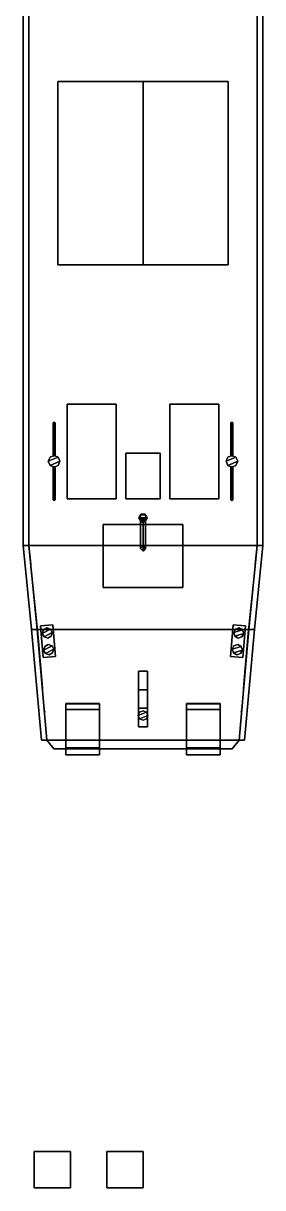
# Model space of a CAD drawing. Header units: millimetres. Extents: x -3.3 to 3.3, y -34.8 to 29.6.
# Drawn here: x -3.3 to 3.3, y -34.79 to -2.73 of the extents above; entities that cross this region are included whole.
import ezdxf

# ---------------------------------------------------------------- set-up
doc = ezdxf.new("R2010")
doc.units = ezdxf.units.MM
doc.layers.add('railings', color=6, linetype='Continuous')

msp = doc.modelspace()

# ---------------------------------------------------------------- linework, layer by layer
for points in [[(-3.3, 13.46, 1.47), (-3.3, 13.46, 1.31), (-3.3, -17.11, 1.31), (-3.3, -17.11, 1.47)], [(-3.3, -17.11, 1.31), (-3.3, 13.46, 1.31), (-3.15, 13.46, 1.31), (-3.15, -17.11, 1.31)], [(-3.15, -17.11, 1.47), (-3.15, 13.46, 1.47), (-3.3, 13.46, 1.47), (-3.3, -17.11, 1.47)], [(-3.15, -17.11, 0.97), (-3.15, 13.46, 0.97), (-3.3, 13.46, 0.97), (-3.3, -17.11, 0.97)], [(-3.3, -17.11, 0.81), (-3.3, 13.46, 0.81), (-3.15, 13.46, 0.81), (-3.15, -17.11, 0.81)], [(-3.3, 13.46, 0.97), (-3.3, 13.46, 0.81), (-3.3, -17.11, 0.81), (-3.3, -17.11, 0.97)], [(3.15, 13.46, 1.57), (-3.15, 13.46, 1.57), (-3.15, -17.11, 1.57), (3.15, -17.11, 1.57)], [(-3.15, -17.11, 1.57), (-3.15, 13.46, 1.57), (-3.15, 13.46, 1.47), (-3.15, -17.11, 1.47)], [(-3.15, -17.11, 1.31), (-3.15, 13.46, 1.31), (-3.15, 13.46, 0.97), (-3.15, -17.11, 0.97)], [(-3.15, -17.11, 0.81), (-3.15, 13.46, 0.81), (-3.15, 13.46), (-3.15, -17.11)], [(3.15, -17.11, 1.47), (3.15, 13.46, 1.47), (3.15, 13.46, 1.57), (3.15, -17.11, 1.57)], [(3.15, -17.11, 1.31), (3.15, 13.46, 1.31), (3.3, 13.46, 1.31), (3.3, -17.11, 1.31)], [(3.3, -17.11, 1.47), (3.3, 13.46, 1.47), (3.15, 13.46, 1.47), (3.15, -17.11, 1.47)], [(3.3, -17.11, 0.97), (3.3, 13.46, 0.97), (3.15, 13.46, 0.97), (3.15, -17.11, 0.97)], [(3.15, -17.11, 0.81), (3.15, 13.46, 0.81), (3.3, 13.46, 0.81), (3.3, -17.11, 0.81)], [(3.15, -17.11, 0.97), (3.15, 13.46, 0.97), (3.15, 13.46, 1.31), (3.15, -17.11, 1.31)], [(3.15, -17.11), (3.15, 13.46), (3.15, 13.46, 0.81), (3.15, -17.11, 0.81)], [(3.3, 13.46, 1.31), (3.3, 13.46, 1.47), (3.3, -17.11, 1.47), (3.3, -17.11, 1.31)], [(3.3, 13.46, 0.81), (3.3, 13.46, 0.97), (3.3, -17.11, 0.97), (3.3, -17.11, 0.81)], [(-2.35, -4.33, 2.15), (-2.35, -4.33, 1.57), (-2.35, -9.38, 1.57), (-2.35, -9.38, 2.15)], [(0, -4.33, 2.29), (-2.35, -4.33, 1.57), (-2.35, -4.33, 1.57), (-2.35, -4.33, 2.15)], [(0, -9.38, 2.29), (0, -4.33, 2.29), (-2.35, -4.33, 2.15), (-2.35, -9.38, 2.15)], [(2.35, -4.33, 2.15), (2.35, -4.33, 1.57), (-2.35, -4.33, 1.57), (0, -4.33, 2.29)], [(0, -4.33, 2.29), (0, -9.38, 2.29), (2.35, -9.38, 2.15), (2.35, -4.33, 2.15)], [(2.35, -9.38, 2.15), (2.35, -9.38, 1.57), (2.35, -4.33, 1.57), (2.35, -4.33, 2.15)], [(-2.35, -9.38, 2.15), (-2.35, -9.38, 1.57), (-2.35, -9.38, 1.57), (0, -9.38, 2.29)], [(0, -9.38, 2.29), (-2.35, -9.38, 1.57), (2.35, -9.38, 1.57), (2.35, -9.38, 2.15)], [(-2.09, -13.22, 1.94), (-2.09, -13.22, 1.57), (-2.09, -15.82, 1.57), (-2.09, -15.82, 1.94)], [(-0.74, -13.22, 2.11), (-0.74, -13.22, 1.57), (-2.09, -13.22, 1.57), (-2.09, -13.22, 1.94)], [(-0.74, -15.82, 2.11), (-0.74, -13.22, 2.11), (-2.09, -13.22, 1.94), (-2.09, -15.82, 1.94)], [(-0.74, -15.82, 1.57), (-0.74, -13.22, 1.57), (-0.74, -13.22, 2.11), (-0.74, -15.82, 2.11)], [(0.74, -13.22, 2.11), (0.74, -15.82, 2.11), (2.09, -15.82, 1.94), (2.09, -13.22, 1.94)], [(0.74, -13.22, 1.57), (0.74, -15.82, 1.57), (0.74, -15.82, 2.11), (0.74, -13.22, 2.11)], [(2.09, -13.22, 1.94), (2.09, -13.22, 1.57), (0.74, -13.22, 1.57), (0.74, -13.22, 2.11)], [(2.09, -15.82, 1.94), (2.09, -15.82, 1.57), (2.09, -13.22, 1.57), (2.09, -13.22, 1.94)], [(-2.45, -13.7, 1.57), (-2.48, -13.73, 1.57), (-2.48, -14.66, 4.43), (-2.45, -14.63, 4.43)], [(-2.48, -13.73, 1.57), (-2.45, -13.76, 1.57), (-2.45, -14.63, 4.245), (-2.48, -14.66, 4.43)], [(-2.42, -13.73, 1.57), (-2.45, -13.7, 1.57), (-2.45, -14.63, 4.43), (-2.42, -14.66, 4.43)], [(-2.45, -13.76, 1.57), (-2.42, -13.73, 1.57), (-2.42, -14.66, 4.43), (-2.45, -14.63, 4.245)], [(2.45, -13.7, 1.57), (2.42, -13.73, 1.57), (2.42, -14.66, 4.43), (2.45, -14.63, 4.43)], [(2.42, -13.73, 1.57), (2.45, -13.76, 1.57), (2.45, -14.63, 4.245), (2.42, -14.66, 4.43)], [(2.48, -13.73, 1.57), (2.45, -13.7, 1.57), (2.45, -14.63, 4.43), (2.48, -14.66, 4.43)], [(2.45, -13.76, 1.57), (2.48, -13.73, 1.57), (2.48, -14.66, 4.43), (2.45, -14.63, 4.245)], [(-2.61, -14.79, 5.13), (-2.337, -14.677, 5.13), (-2.45, -14.63, 5.13), (-2.563, -14.677, 5.13)], [(-2.563, -14.677, 1.57), (-2.61, -14.79, 1.57), (-2.61, -14.79, 5.13), (-2.563, -14.677, 5.13)], [(-2.563, -14.903, 5.13), (-2.29, -14.79, 5.13), (-2.337, -14.677, 5.13), (-2.61, -14.79, 5.13)], [(-2.45, -14.63, 1.57), (-2.563, -14.677, 1.57), (-2.563, -14.677, 5.13), (-2.45, -14.63, 5.13)], [(-2.337, -14.677, 1.57), (-2.45, -14.63, 1.57), (-2.45, -14.63, 5.13), (-2.337, -14.677, 5.13)], [(-2.29, -14.79, 1.57), (-2.337, -14.677, 1.57), (-2.337, -14.677, 5.13), (-2.29, -14.79, 5.13)], [(-0.47, -14.57, 1.77), (-0.47, -14.57, 1.57), (-0.47, -15.82, 1.57), (-0.47, -15.82, 1.77)], [(0.47, -14.57, 1.77), (0.47, -14.57, 1.57), (-0.47, -14.57, 1.57), (-0.47, -14.57, 1.77)], [(0.47, -15.82, 1.77), (0.47, -14.57, 1.77), (-0.47, -14.57, 1.77), (-0.47, -15.82, 1.77)], [(0.47, -15.82, 1.57), (0.47, -14.57, 1.57), (0.47, -14.57, 1.77), (0.47, -15.82, 1.77)], [(2.29, -14.79, 5.13), (2.563, -14.677, 5.13), (2.45, -14.63, 5.13), (2.337, -14.677, 5.13)], [(2.337, -14.677, 1.57), (2.29, -14.79, 1.57), (2.29, -14.79, 5.13), (2.337, -14.677, 5.13)], [(2.337, -14.903, 5.13), (2.61, -14.79, 5.13), (2.563, -14.677, 5.13), (2.29, -14.79, 5.13)], [(2.45, -14.63, 1.57), (2.337, -14.677, 1.57), (2.337, -14.677, 5.13), (2.45, -14.63, 5.13)], [(2.563, -14.677, 1.57), (2.45, -14.63, 1.57), (2.45, -14.63, 5.13), (2.563, -14.677, 5.13)], [(2.61, -14.79, 1.57), (2.563, -14.677, 1.57), (2.563, -14.677, 5.13), (2.61, -14.79, 5.13)], [(-2.61, -14.79, 1.57), (-2.563, -14.903, 1.57), (-2.563, -14.903, 5.13), (-2.61, -14.79, 5.13)], [(-2.45, -14.95, 5.13), (-2.337, -14.903, 5.13), (-2.29, -14.79, 5.13), (-2.563, -14.903, 5.13)], [(-2.563, -14.903, 1.57), (-2.45, -14.95, 1.57), (-2.45, -14.95, 5.13), (-2.563, -14.903, 5.13)], [(-2.45, -15.82, 1.57), (-2.48, -15.85, 1.57), (-2.48, -14.92, 4.43), (-2.45, -14.95, 4.245)], [(-2.48, -15.85, 1.57), (-2.45, -15.88, 1.57), (-2.45, -14.95, 4.43), (-2.48, -14.92, 4.43)], [(-2.45, -14.95, 1.57), (-2.337, -14.903, 1.57), (-2.337, -14.903, 5.13), (-2.45, -14.95, 5.13)], [(-2.42, -15.85, 1.57), (-2.45, -15.82, 1.57), (-2.45, -14.95, 4.245), (-2.42, -14.92, 4.43)], [(-2.45, -15.88, 1.57), (-2.42, -15.85, 1.57), (-2.42, -14.92, 4.43), (-2.45, -14.95, 4.43)], [(-2.337, -14.903, 1.57), (-2.29, -14.79, 1.57), (-2.29, -14.79, 5.13), (-2.337, -14.903, 5.13)], [(2.29, -14.79, 1.57), (2.337, -14.903, 1.57), (2.337, -14.903, 5.13), (2.29, -14.79, 5.13)], [(2.45, -14.95, 5.13), (2.563, -14.903, 5.13), (2.61, -14.79, 5.13), (2.337, -14.903, 5.13)], [(2.337, -14.903, 1.57), (2.45, -14.95, 1.57), (2.45, -14.95, 5.13), (2.337, -14.903, 5.13)], [(2.42, -15.85, 1.57), (2.45, -15.88, 1.57), (2.45, -14.95, 4.43), (2.42, -14.92, 4.43)], [(2.45, -15.82, 1.57), (2.42, -15.85, 1.57), (2.42, -14.92, 4.43), (2.45, -14.95, 4.245)], [(2.45, -14.95, 1.57), (2.563, -14.903, 1.57), (2.563, -14.903, 5.13), (2.45, -14.95, 5.13)], [(2.45, -15.88, 1.57), (2.48, -15.85, 1.57), (2.48, -14.92, 4.43), (2.45, -14.95, 4.43)], [(2.48, -15.85, 1.57), (2.45, -15.82, 1.57), (2.45, -14.95, 4.245), (2.48, -14.92, 4.43)], [(2.563, -14.903, 1.57), (2.61, -14.79, 1.57), (2.61, -14.79, 5.13), (2.563, -14.903, 5.13)], [(-2.09, -15.82, 1.94), (-2.09, -15.82, 1.57), (-0.74, -15.82, 1.57), (-0.74, -15.82, 2.11)], [(-0.47, -15.82, 1.77), (-0.47, -15.82, 1.57), (0.47, -15.82, 1.57), (0.47, -15.82, 1.77)], [(0.74, -15.82, 2.11), (0.74, -15.82, 1.57), (2.09, -15.82, 1.57), (2.09, -15.82, 1.94)], [(-0.06, -16.246, 1.57), (-0.12, -16.35, 1.57), (-0.1, -16.35, 8.44), (-0.05, -16.263, 8.44)], [(-0.12, -16.35, 1.57), (-0.06, -16.454, 1.57), (-0.05, -16.437, 8.44), (-0.1, -16.35, 8.44)], [(-0.1, -16.35, 8.44), (0.1, -16.35, 8.44), (0.05, -16.263, 8.44), (-0.05, -16.263, 8.44)], [(-0.05, -16.437, 8.44), (0.05, -16.437, 8.44), (0.1, -16.35, 8.44), (-0.1, -16.35, 8.44)], [(0.06, -16.246, 1.57), (-0.06, -16.246, 1.57), (-0.05, -16.263, 8.44), (0.05, -16.263, 8.44)], [(0.12, -16.35, 1.57), (0.06, -16.246, 1.57), (0.05, -16.263, 8.44), (0.1, -16.35, 8.44)], [(0.06, -16.454, 1.57), (0.12, -16.35, 1.57), (0.1, -16.35, 8.44), (0.05, -16.437, 8.44)], [(-1.1, -16.53, 4.72), (-1.1, -16.53, 1.57), (-1.1, -18.26, 1.57), (-1.1, -18.26, 4.72)], [(1.1, -16.53, 4.72), (1.1, -16.53, 1.57), (-1.1, -16.53, 1.57), (-1.1, -16.53, 4.72)], [(1.1, -18.26, 4.72), (1.1, -16.53, 4.72), (-1.1, -16.53, 4.72), (-1.1, -18.26, 4.72)], [(-0.07, -16.39, 6.31), (0, -16.39, 6.24), (0, -17.26, 7.3), (-0.07, -17.19, 7.3)], [(0, -16.39, 6.38), (-0.07, -16.39, 6.31), (-0.07, -17.19, 7.3), (0, -17.12, 7.3)], [(-0.06, -16.454, 1.57), (0.06, -16.454, 1.57), (0.05, -16.437, 8.44), (-0.05, -16.437, 8.44)], [(0, -16.39, 6.24), (0.07, -16.39, 6.31), (0.07, -17.19, 7.3), (0, -17.26, 7.3)], [(0.07, -16.39, 6.31), (0, -16.39, 6.38), (0, -17.12, 7.3), (0.07, -17.19, 7.3)], [(1.1, -18.26, 1.57), (1.1, -16.53, 1.57), (1.1, -16.53, 4.72), (1.1, -18.26, 4.72)], [(-3.3, -17.11, 1.47), (-3.3, -17.11, 1.31), (-3.07, -19.42, 1.39), (-3.07, -19.42, 1.55)], [(-3.07, -19.42, 1.39), (-3.3, -17.11, 1.31), (-3.15, -17.11, 1.31), (-2.92, -19.42, 1.39)], [(-2.92, -19.42, 1.55), (-3.15, -17.11, 1.47), (-3.3, -17.11, 1.47), (-3.07, -19.42, 1.55)], [(-2.92, -19.42, 1.05), (-3.15, -17.11, 0.97), (-3.3, -17.11, 0.97), (-3.07, -19.42, 1.05)], [(-3.07, -19.42, 0.89), (-3.3, -17.11, 0.81), (-3.15, -17.11, 0.81), (-2.92, -19.42, 0.89)], [(-3.3, -17.11, 0.97), (-3.3, -17.11, 0.81), (-3.07, -19.42, 0.89), (-3.07, -19.42, 1.05)], [(3.15, -17.11, 1.57), (-3.15, -17.11, 1.57), (-2.92, -19.42, 1.65), (2.92, -19.42, 1.65)], [(-2.92, -19.42, 1.65), (-3.15, -17.11, 1.57), (-3.15, -17.11, 1.47), (-2.92, -19.42, 1.55)], [(-2.92, -19.42, 1.39), (-3.15, -17.11, 1.31), (-3.15, -17.11, 0.97), (-2.92, -19.42, 1.05)], [(-2.92, -19.42, 0.89), (-3.15, -17.11, 0.81), (-3.15, -17.11), (-2.92, -19.42)], [(0.07, -17.19, 7.3), (0, -17.12, 7.3), (-0.07, -17.19, 7.3), (0, -17.26, 7.3)], [(2.92, -19.42, 1.55), (3.15, -17.11, 1.47), (3.15, -17.11, 1.57), (2.92, -19.42, 1.65)], [(2.92, -19.42, 1.39), (3.15, -17.11, 1.31), (3.3, -17.11, 1.31), (3.07, -19.42, 1.39)], [(3.07, -19.42, 1.55), (3.3, -17.11, 1.47), (3.15, -17.11, 1.47), (2.92, -19.42, 1.55)], [(3.07, -19.42, 1.05), (3.3, -17.11, 0.97), (3.15, -17.11, 0.97), (2.92, -19.42, 1.05)], [(2.92, -19.42, 0.89), (3.15, -17.11, 0.81), (3.3, -17.11, 0.81), (3.07, -19.42, 0.89)], [(2.92, -19.42, 1.05), (3.15, -17.11, 0.97), (3.15, -17.11, 1.31), (2.92, -19.42, 1.39)], [(2.92, -19.42), (3.15, -17.11), (3.15, -17.11, 0.81), (2.92, -19.42, 0.89)], [(3.3, -17.11, 1.31), (3.3, -17.11, 1.47), (3.07, -19.42, 1.55), (3.07, -19.42, 1.39)], [(3.3, -17.11, 0.81), (3.3, -17.11, 0.97), (3.07, -19.42, 1.05), (3.07, -19.42, 0.89)], [(-1.1, -18.26, 4.72), (-1.1, -18.26, 1.57), (1.1, -18.26, 1.57), (1.1, -18.26, 4.72)], [(-2.8, -22.47, 1.52), (-3.07, -19.42, 1.39), (-2.92, -19.42, 1.39), (-2.65, -22.47, 1.52)], [(-3.07, -19.42, 1.55), (-3.07, -19.42, 1.39), (-2.8, -22.47, 1.52), (-2.8, -22.47, 1.69)], [(-2.65, -22.47, 1.69), (-2.92, -19.42, 1.55), (-3.07, -19.42, 1.55), (-2.8, -22.47, 1.69)], [(-2.65, -22.47, 1.19), (-2.92, -19.42, 1.05), (-3.07, -19.42, 1.05), (-2.8, -22.47, 1.19)], [(-2.8, -22.47, 1.02), (-3.07, -19.42, 0.89), (-2.92, -19.42, 0.89), (-2.65, -22.47, 1.02)], [(-3.07, -19.42, 1.05), (-3.07, -19.42, 0.89), (-2.8, -22.47, 1.02), (-2.8, -22.47, 1.19)], [(2.92, -19.42, 1.65), (-2.92, -19.42, 1.65), (-2.65, -22.47, 1.79), (2.65, -22.47, 1.79)], [(-2.65, -22.47, 1.79), (-2.92, -19.42, 1.65), (-2.92, -19.42, 1.55), (-2.65, -22.47, 1.69)], [(-2.65, -22.47, 1.52), (-2.92, -19.42, 1.39), (-2.92, -19.42, 1.05), (-2.65, -22.47, 1.19)], [(-2.65, -22.47, 1.02), (-2.92, -19.42, 0.89), (-2.92, -19.42), (-2.65, -22.47)], [(-2.487, -19.294, 1.8), (-2.826, -19.323, 1.8), (-2.75, -20.19, 1.8), (-2.411, -20.16, 1.8)], [(-2.487, -19.294, 1.64), (-2.826, -19.323, 1.64), (-2.826, -19.323, 1.8), (-2.487, -19.294, 1.8)], [(-2.75, -20.19, 1.8), (-2.826, -19.323, 1.8), (-2.826, -19.323, 1.64), (-2.75, -20.19, 1.64)], [(-2.778, -19.53, 2.13), (-2.548, -19.41, 2.13), (-2.65, -19.378, 2.13), (-2.745, -19.428, 2.13)], [(-2.728, -19.625, 2.13), (-2.499, -19.505, 2.13), (-2.548, -19.41, 2.13), (-2.778, -19.53, 2.13)], [(-2.745, -19.428, 1.8), (-2.778, -19.53, 1.8), (-2.778, -19.53, 2.13), (-2.745, -19.428, 2.13)], [(-2.778, -19.53, 1.8), (-2.728, -19.625, 1.8), (-2.728, -19.625, 2.13), (-2.778, -19.53, 2.13)], [(-2.65, -19.378, 1.8), (-2.745, -19.428, 1.8), (-2.745, -19.428, 2.13), (-2.65, -19.378, 2.13)], [(-2.626, -19.657, 2.13), (-2.531, -19.608, 2.13), (-2.499, -19.505, 2.13), (-2.728, -19.625, 2.13)], [(-2.548, -19.41, 1.8), (-2.65, -19.378, 1.8), (-2.65, -19.378, 2.13), (-2.548, -19.41, 2.13)], [(-2.499, -19.505, 1.8), (-2.548, -19.41, 1.8), (-2.548, -19.41, 2.13), (-2.499, -19.505, 2.13)], [(-2.531, -19.608, 1.8), (-2.499, -19.505, 1.8), (-2.499, -19.505, 2.13), (-2.531, -19.608, 2.13)], [(-2.411, -20.16, 1.64), (-2.487, -19.294, 1.64), (-2.487, -19.294, 1.8), (-2.411, -20.16, 1.8)], [(2.411, -20.16, 1.8), (2.487, -19.294, 1.8), (2.487, -19.294, 1.64), (2.411, -20.16, 1.64)], [(2.826, -19.323, 1.8), (2.487, -19.294, 1.8), (2.411, -20.16, 1.8), (2.75, -20.19, 1.8)], [(2.826, -19.323, 1.64), (2.487, -19.294, 1.64), (2.487, -19.294, 1.8), (2.826, -19.323, 1.8)], [(2.499, -19.505, 2.13), (2.745, -19.428, 2.13), (2.65, -19.378, 2.13), (2.548, -19.41, 2.13)], [(2.548, -19.41, 1.8), (2.499, -19.505, 1.8), (2.499, -19.505, 2.13), (2.548, -19.41, 2.13)], [(2.531, -19.608, 2.13), (2.778, -19.53, 2.13), (2.745, -19.428, 2.13), (2.499, -19.505, 2.13)], [(2.499, -19.505, 1.8), (2.531, -19.608, 1.8), (2.531, -19.608, 2.13), (2.499, -19.505, 2.13)], [(2.626, -19.657, 2.13), (2.728, -19.625, 2.13), (2.778, -19.53, 2.13), (2.531, -19.608, 2.13)], [(2.65, -19.378, 1.8), (2.548, -19.41, 1.8), (2.548, -19.41, 2.13), (2.65, -19.378, 2.13)], [(2.745, -19.428, 1.8), (2.65, -19.378, 1.8), (2.65, -19.378, 2.13), (2.745, -19.428, 2.13)], [(2.65, -22.47, 1.69), (2.92, -19.42, 1.55), (2.92, -19.42, 1.65), (2.65, -22.47, 1.79)], [(2.65, -22.47, 1.52), (2.92, -19.42, 1.39), (3.07, -19.42, 1.39), (2.8, -22.47, 1.52)], [(2.8, -22.47, 1.69), (3.07, -19.42, 1.55), (2.92, -19.42, 1.55), (2.65, -22.47, 1.69)], [(2.8, -22.47, 1.19), (3.07, -19.42, 1.05), (2.92, -19.42, 1.05), (2.65, -22.47, 1.19)], [(2.65, -22.47, 1.02), (2.92, -19.42, 0.89), (3.07, -19.42, 0.89), (2.8, -22.47, 1.02)], [(2.65, -22.47, 1.19), (2.92, -19.42, 1.05), (2.92, -19.42, 1.39), (2.65, -22.47, 1.52)], [(2.65, -22.47), (2.92, -19.42), (2.92, -19.42, 0.89), (2.65, -22.47, 1.02)], [(2.728, -19.625, 1.8), (2.778, -19.53, 1.8), (2.778, -19.53, 2.13), (2.728, -19.625, 2.13)], [(2.778, -19.53, 1.8), (2.745, -19.428, 1.8), (2.745, -19.428, 2.13), (2.778, -19.53, 2.13)], [(2.75, -20.19, 1.64), (2.826, -19.323, 1.64), (2.826, -19.323, 1.8), (2.75, -20.19, 1.8)], [(3.07, -19.42, 1.39), (3.07, -19.42, 1.55), (2.8, -22.47, 1.69), (2.8, -22.47, 1.52)], [(3.07, -19.42, 0.89), (3.07, -19.42, 1.05), (2.8, -22.47, 1.19), (2.8, -22.47, 1.02)], [(-2.738, -19.988, 2.13), (-2.508, -19.869, 2.13), (-2.61, -19.836, 2.13), (-2.705, -19.886, 2.13)], [(-2.688, -20.083, 2.13), (-2.459, -19.964, 2.13), (-2.508, -19.869, 2.13), (-2.738, -19.988, 2.13)], [(-2.728, -19.625, 1.8), (-2.626, -19.657, 1.8), (-2.626, -19.657, 2.13), (-2.728, -19.625, 2.13)], [(-2.61, -19.836, 1.8), (-2.705, -19.886, 1.8), (-2.705, -19.886, 2.13), (-2.61, -19.836, 2.13)], [(-2.626, -19.657, 1.8), (-2.531, -19.608, 1.8), (-2.531, -19.608, 2.13), (-2.626, -19.657, 2.13)], [(-2.508, -19.869, 1.8), (-2.61, -19.836, 1.8), (-2.61, -19.836, 2.13), (-2.508, -19.869, 2.13)], [(-2.459, -19.964, 1.8), (-2.508, -19.869, 1.8), (-2.508, -19.869, 2.13), (-2.459, -19.964, 2.13)], [(2.459, -19.964, 2.13), (2.705, -19.886, 2.13), (2.61, -19.836, 2.13), (2.508, -19.869, 2.13)], [(2.508, -19.869, 1.8), (2.459, -19.964, 1.8), (2.459, -19.964, 2.13), (2.508, -19.869, 2.13)], [(2.61, -19.836, 1.8), (2.508, -19.869, 1.8), (2.508, -19.869, 2.13), (2.61, -19.836, 2.13)], [(2.531, -19.608, 1.8), (2.626, -19.657, 1.8), (2.626, -19.657, 2.13), (2.531, -19.608, 2.13)], [(2.705, -19.886, 1.8), (2.61, -19.836, 1.8), (2.61, -19.836, 2.13), (2.705, -19.886, 2.13)], [(2.626, -19.657, 1.8), (2.728, -19.625, 1.8), (2.728, -19.625, 2.13), (2.626, -19.657, 2.13)], [(-2.411, -20.16, 1.8), (-2.75, -20.19, 1.8), (-2.75, -20.19, 1.64), (-2.411, -20.16, 1.64)], [(-2.705, -19.886, 1.8), (-2.738, -19.988, 1.8), (-2.738, -19.988, 2.13), (-2.705, -19.886, 2.13)], [(-2.738, -19.988, 1.8), (-2.688, -20.083, 1.8), (-2.688, -20.083, 2.13), (-2.738, -19.988, 2.13)], [(-2.586, -20.115, 2.13), (-2.491, -20.066, 2.13), (-2.459, -19.964, 2.13), (-2.688, -20.083, 2.13)], [(-2.688, -20.083, 1.8), (-2.586, -20.115, 1.8), (-2.586, -20.115, 2.13), (-2.688, -20.083, 2.13)], [(-2.586, -20.115, 1.8), (-2.491, -20.066, 1.8), (-2.491, -20.066, 2.13), (-2.586, -20.115, 2.13)], [(-2.491, -20.066, 1.8), (-2.459, -19.964, 1.8), (-2.459, -19.964, 2.13), (-2.491, -20.066, 2.13)], [(2.75, -20.19, 1.8), (2.411, -20.16, 1.8), (2.411, -20.16, 1.64), (2.75, -20.19, 1.64)], [(2.491, -20.066, 2.13), (2.738, -19.988, 2.13), (2.705, -19.886, 2.13), (2.459, -19.964, 2.13)], [(2.459, -19.964, 1.8), (2.491, -20.066, 1.8), (2.491, -20.066, 2.13), (2.459, -19.964, 2.13)], [(2.586, -20.115, 2.13), (2.688, -20.083, 2.13), (2.738, -19.988, 2.13), (2.491, -20.066, 2.13)], [(2.491, -20.066, 1.8), (2.586, -20.115, 1.8), (2.586, -20.115, 2.13), (2.491, -20.066, 2.13)], [(2.586, -20.115, 1.8), (2.688, -20.083, 1.8), (2.688, -20.083, 2.13), (2.586, -20.115, 2.13)], [(2.688, -20.083, 1.8), (2.738, -19.988, 1.8), (2.738, -19.988, 2.13), (2.688, -20.083, 2.13)], [(2.738, -19.988, 1.8), (2.705, -19.886, 1.8), (2.705, -19.886, 2.13), (2.738, -19.988, 2.13)], [(-0.12, -20.57, 2.7), (-0.12, -20.57, 2.56), (-0.12, -21.08, 2.56), (-0.12, -21.08, 2.7)], [(0.12, -21.08, 2.7), (0.12, -20.57, 2.7), (-0.12, -20.57, 2.7), (-0.12, -21.08, 2.7)], [(0.12, -20.57, 2.7), (0.12, -20.57, 2.56), (-0.12, -20.57, 2.56), (-0.12, -20.57, 2.7)], [(-0.12, -21.08, 2.56), (-0.12, -20.57, 2.56), (0.12, -20.57, 2.56), (0.12, -21.08, 2.56)], [(0.12, -21.08, 2.56), (0.12, -20.57, 2.56), (0.12, -20.57, 2.7), (0.12, -21.08, 2.7)], [(-0.12, -21.08, 2.7), (-0.12, -21.08, 2.56), (-0.12, -21.59, 2.01), (-0.12, -21.59, 2.21)], [(0.12, -21.59, 2.21), (0.12, -21.08, 2.7), (-0.12, -21.08, 2.7), (-0.12, -21.59, 2.21)], [(-0.12, -21.59, 2.01), (-0.12, -21.08, 2.56), (0.12, -21.08, 2.56), (0.12, -21.59, 2.01)], [(0.12, -21.59, 2.01), (0.12, -21.08, 2.56), (0.12, -21.08, 2.7), (0.12, -21.59, 2.21)], [(-2.13, -21.46, 4.02), (-2.13, -21.47, 3.83), (-2.13, -22.87, 3.51), (-2.13, -22.87, 3.68)], [(-1.2, -21.46, 4.02), (-1.2, -21.47, 3.83), (-2.13, -21.47, 3.83), (-2.13, -21.46, 4.02)], [(-1.2, -22.87, 3.68), (-1.2, -21.46, 4.02), (-2.13, -21.46, 4.02), (-2.13, -22.87, 3.68)], [(-2.13, -21.62, 3.796), (-2.13, -21.47, 3.83), (-1.2, -21.47, 3.83), (-1.2, -21.62, 3.796)], [(-1.2, -22.87, 3.51), (-1.2, -21.47, 3.83), (-1.2, -21.46, 4.02), (-1.2, -22.87, 3.68)], [(1.2, -21.46, 4.02), (1.2, -21.47, 3.83), (1.2, -22.87, 3.51), (1.2, -22.87, 3.68)], [(2.13, -22.87, 3.68), (2.13, -21.46, 4.02), (1.2, -21.46, 4.02), (1.2, -22.87, 3.68)], [(2.13, -21.46, 4.02), (2.13, -21.47, 3.83), (1.2, -21.47, 3.83), (1.2, -21.46, 4.02)], [(1.2, -21.62, 3.796), (1.2, -21.47, 3.83), (2.13, -21.47, 3.83), (2.13, -21.62, 3.796)], [(2.13, -22.87, 3.51), (2.13, -21.47, 3.83), (2.13, -21.46, 4.02), (2.13, -22.87, 3.68)], [(-2.13, -21.62, 3.796), (-2.13, -21.62, 1.75), (-2.13, -22.68, 1.79), (-2.13, -22.68, 3.553)], [(-1.2, -21.62, 3.796), (-1.2, -21.62, 1.75), (-2.13, -21.62, 1.75), (-2.13, -21.62, 3.796)], [(-1.2, -22.68, 1.79), (-1.2, -21.62, 1.75), (-1.2, -21.62, 3.796), (-1.2, -22.68, 3.553)], [(-0.13, -21.79, 2.29), (0.092, -21.698, 2.29), (0, -21.66, 2.29), (-0.092, -21.698, 2.29)], [(-0.092, -21.698, 1.75), (-0.13, -21.79, 1.75), (-0.13, -21.79, 2.29), (-0.092, -21.698, 2.29)], [(-0.092, -21.882, 2.29), (0.13, -21.79, 2.29), (0.092, -21.698, 2.29), (-0.13, -21.79, 2.29)], [(-0.13, -21.79, 1.75), (-0.092, -21.882, 1.76), (-0.092, -21.882, 2.29), (-0.13, -21.79, 2.29)], [(-0.12, -21.59, 2.21), (-0.12, -21.59, 2.01), (-0.12, -22.1, 2.01), (-0.12, -22.1, 2.21)], [(-0.12, -22.1, 2.01), (-0.12, -21.59, 2.01), (0.12, -21.59, 2.01), (0.12, -22.1, 2.01)], [(0.12, -22.1, 2.21), (0.12, -21.59, 2.21), (-0.12, -21.59, 2.21), (-0.12, -22.1, 2.21)], [(0, -21.66, 1.75), (-0.092, -21.698, 1.75), (-0.092, -21.698, 2.29), (0, -21.66, 2.29)], [(0, -21.92, 2.29), (0.092, -21.882, 2.29), (0.13, -21.79, 2.29), (-0.092, -21.882, 2.29)], [(0.092, -21.698, 1.75), (0, -21.66, 1.75), (0, -21.66, 2.29), (0.092, -21.698, 2.29)], [(0.13, -21.79, 1.75), (0.092, -21.698, 1.75), (0.092, -21.698, 2.29), (0.13, -21.79, 2.29)], [(0.092, -21.882, 1.76), (0.13, -21.79, 1.75), (0.13, -21.79, 2.29), (0.092, -21.882, 2.29)], [(0.12, -22.1, 2.01), (0.12, -21.59, 2.01), (0.12, -21.59, 2.21), (0.12, -22.1, 2.21)], [(1.2, -21.62, 3.796), (1.2, -21.62, 1.75), (1.2, -22.68, 1.79), (1.2, -22.68, 3.553)], [(2.13, -21.62, 3.796), (2.13, -21.62, 1.75), (1.2, -21.62, 1.75), (1.2, -21.62, 3.796)], [(2.13, -22.68, 1.79), (2.13, -21.62, 1.75), (2.13, -21.62, 3.796), (2.13, -22.68, 3.553)], [(-0.12, -22.1, 2.21), (-0.12, -22.1, 2.01), (0.12, -22.1, 2.01), (0.12, -22.1, 2.21)], [(-0.092, -21.882, 1.76), (0, -21.92, 1.76), (0, -21.92, 2.29), (-0.092, -21.882, 2.29)], [(0, -21.92, 1.76), (0.092, -21.882, 1.76), (0.092, -21.882, 2.29), (0, -21.92, 2.29)], [(-2.8, -22.47, 1.69), (-2.8, -22.47, 1.52), (-2.65, -22.47, 1.52), (-2.65, -22.47, 1.69)], [(-2.8, -22.47, 1.19), (-2.8, -22.47, 1.02), (-2.65, -22.47, 1.02), (-2.65, -22.47, 1.19)], [(-2.46, -22.71, 0.16), (-2.65, -22.47), (2.65, -22.47), (2.46, -22.71, 0.16)], [(2.65, -22.47, 1.79), (-2.65, -22.47, 1.79), (-2.46, -22.71, 1.79), (2.46, -22.71, 1.79)], [(-2.46, -22.71, 1.79), (-2.65, -22.47, 1.79), (-2.65, -22.47), (-2.46, -22.71, 0.16)], [(2.46, -22.71, 1.79), (-2.46, -22.71, 1.79), (-2.46, -22.71, 0.16), (2.46, -22.71, 0.16)], [(-2.13, -22.68, 3.553), (-2.13, -22.68, 1.79), (-1.2, -22.68, 1.79), (-1.2, -22.68, 3.553)], [(-2.13, -22.87, 3.51), (-2.13, -22.68, 3.553), (-1.2, -22.68, 3.553), (-1.2, -22.87, 3.51)], [(1.2, -22.68, 3.553), (1.2, -22.68, 1.79), (2.13, -22.68, 1.79), (2.13, -22.68, 3.553)], [(1.2, -22.87, 3.51), (1.2, -22.68, 3.553), (2.13, -22.68, 3.553), (2.13, -22.87, 3.51)], [(2.46, -22.71, 0.16), (2.65, -22.47), (2.65, -22.47, 1.79), (2.46, -22.71, 1.79)], [(2.8, -22.47, 1.52), (2.8, -22.47, 1.69), (2.65, -22.47, 1.69), (2.65, -22.47, 1.52)], [(2.8, -22.47, 1.02), (2.8, -22.47, 1.19), (2.65, -22.47, 1.19), (2.65, -22.47, 1.02)], [(-2.13, -22.87, 3.68), (-2.13, -22.87, 3.51), (-1.2, -22.87, 3.51), (-1.2, -22.87, 3.68)], [(1.2, -22.87, 3.68), (1.2, -22.87, 3.51), (2.13, -22.87, 3.51), (2.13, -22.87, 3.68)], [(-3, -34.79, -19.32), (-3, -33.79, -19.32), (-2, -33.79, -19.32), (-2, -34.79, -19.32)], [(-2, -34.79, -19.32), (-2, -33.79, -19.32), (-3, -33.79, -19.32), (-3, -34.79, -19.32)], [(0, -33.79, -18.32), (0, -33.79, -19.32), (-1, -33.79, -19.32), (-1, -33.79, -18.32)], [(-1, -33.79, -18.32), (-1, -33.79, -19.32), (-1, -34.79, -19.32), (-1, -34.79, -18.32)], [(-1, -34.79, -19.32), (-1, -33.79, -19.32), (0, -33.79, -19.32), (0, -34.79, -19.32)], [(0, -34.79, -18.32), (0, -33.79, -18.32), (-1, -33.79, -18.32), (-1, -34.79, -18.32)], [(0, -34.79, -19.32), (0, -33.79, -19.32), (0, -33.79, -18.32), (0, -34.79, -18.32)], [(-1, -34.79, -18.32), (-1, -34.79, -19.32), (0, -34.79, -19.32), (0, -34.79, -18.32)]]:
    msp.add_3dface(points)
at = {"layer": 'railings'}
for points in [[(-3.15, -4.32, 2.6), (-3.15, -4.32, 2.66), (-3.15, -2.73, 2.66), (-3.15, -2.73, 2.6)], [(-3.15, -2.73, 2.6), (-3.15, -2.73, 2.66), (-3.15, -4.32, 2.66), (-3.15, -4.32, 2.6)], [(-3.15, -4.32, 2.11), (-3.15, -4.32, 2.17), (-3.15, -2.73, 2.17), (-3.15, -2.73, 2.11)], [(-3.15, -2.73, 2.11), (-3.15, -2.73, 2.17), (-3.15, -4.32, 2.17), (-3.15, -4.32, 2.11)], [(3.15, -2.73, 2.11), (3.15, -2.73, 2.17), (3.15, -4.32, 2.17), (3.15, -4.32, 2.11)], [(3.15, -4.32, 2.11), (3.15, -4.32, 2.17), (3.15, -2.73, 2.17), (3.15, -2.73, 2.11)], [(3.15, -4.32, 2.6), (3.15, -4.32, 2.66), (3.15, -2.73, 2.66), (3.15, -2.73, 2.6)], [(3.15, -2.73, 2.6), (3.15, -2.73, 2.66), (3.15, -4.32, 2.66), (3.15, -4.32, 2.6)], [(-3.15, -4.38, 2.66), (-3.15, -4.32, 2.66), (-3.15, -4.32, 1.57), (-3.15, -4.38, 1.57)], [(-3.15, -4.38, 1.57), (-3.15, -4.32, 1.57), (-3.15, -4.32, 2.66), (-3.15, -4.38, 2.66)], [(-3.15, -6.24, 2.6), (-3.15, -6.24, 2.66), (-3.15, -4.38, 2.66), (-3.15, -4.38, 2.6)], [(-3.15, -4.38, 2.6), (-3.15, -4.38, 2.66), (-3.15, -6.24, 2.66), (-3.15, -6.24, 2.6)], [(-3.15, -4.38, 2.11), (-3.15, -4.38, 2.17), (-3.15, -6.24, 2.17), (-3.15, -6.24, 2.11)], [(-3.15, -6.24, 2.11), (-3.15, -6.24, 2.17), (-3.15, -4.38, 2.17), (-3.15, -4.38, 2.11)], [(3.15, -4.38, 2.66), (3.15, -4.32, 2.66), (3.15, -4.32, 1.57), (3.15, -4.38, 1.57)], [(3.15, -4.38, 1.57), (3.15, -4.32, 1.57), (3.15, -4.32, 2.66), (3.15, -4.38, 2.66)], [(3.15, -6.24, 2.11), (3.15, -6.24, 2.17), (3.15, -4.38, 2.17), (3.15, -4.38, 2.11)], [(3.15, -4.38, 2.11), (3.15, -4.38, 2.17), (3.15, -6.24, 2.17), (3.15, -6.24, 2.11)], [(3.15, -4.38, 2.6), (3.15, -4.38, 2.66), (3.15, -6.24, 2.66), (3.15, -6.24, 2.6)], [(3.15, -6.24, 2.6), (3.15, -6.24, 2.66), (3.15, -4.38, 2.66), (3.15, -4.38, 2.6)], [(-3.15, -6.3, 2.66), (-3.15, -6.24, 2.66), (-3.15, -6.24, 1.57), (-3.15, -6.3, 1.57)], [(-3.15, -6.3, 1.57), (-3.15, -6.24, 1.57), (-3.15, -6.24, 2.66), (-3.15, -6.3, 2.66)], [(-3.15, -6.31, 2.6), (-3.15, -6.31, 2.66), (-3.15, -8.1, 2.66), (-3.15, -8.1, 2.6)], [(-3.15, -8.1, 2.6), (-3.15, -8.1, 2.66), (-3.15, -6.31, 2.66), (-3.15, -6.31, 2.6)], [(-3.15, -8.1, 2.11), (-3.15, -8.1, 2.17), (-3.15, -6.31, 2.17), (-3.15, -6.31, 2.11)], [(-3.15, -6.31, 2.11), (-3.15, -6.31, 2.17), (-3.15, -8.1, 2.17), (-3.15, -8.1, 2.11)], [(3.15, -6.3, 2.66), (3.15, -6.24, 2.66), (3.15, -6.24, 1.57), (3.15, -6.3, 1.57)], [(3.15, -6.3, 1.57), (3.15, -6.24, 1.57), (3.15, -6.24, 2.66), (3.15, -6.3, 2.66)], [(3.15, -6.31, 2.11), (3.15, -6.31, 2.17), (3.15, -8.1, 2.17), (3.15, -8.1, 2.11)], [(3.15, -8.1, 2.11), (3.15, -8.1, 2.17), (3.15, -6.31, 2.17), (3.15, -6.31, 2.11)], [(3.15, -8.1, 2.6), (3.15, -8.1, 2.66), (3.15, -6.31, 2.66), (3.15, -6.31, 2.6)], [(3.15, -6.31, 2.6), (3.15, -6.31, 2.66), (3.15, -8.1, 2.66), (3.15, -8.1, 2.6)], [(-3.15, -8.16, 1.57), (-3.15, -8.1, 1.57), (-3.15, -8.1, 2.66), (-3.15, -8.16, 2.66)], [(-3.15, -8.16, 2.66), (-3.15, -8.1, 2.66), (-3.15, -8.1, 1.57), (-3.15, -8.16, 1.57)], [(-3.15, -9.94, 2.6), (-3.15, -9.94, 2.66), (-3.15, -8.16, 2.66), (-3.15, -8.16, 2.6)], [(-3.15, -8.16, 2.6), (-3.15, -8.16, 2.66), (-3.15, -9.94, 2.66), (-3.15, -9.94, 2.6)], [(-3.15, -9.94, 2.11), (-3.15, -9.94, 2.17), (-3.15, -8.16, 2.17), (-3.15, -8.16, 2.11)], [(-3.15, -8.16, 2.11), (-3.15, -8.16, 2.17), (-3.15, -9.94, 2.17), (-3.15, -9.94, 2.11)], [(3.15, -8.16, 1.57), (3.15, -8.1, 1.57), (3.15, -8.1, 2.66), (3.15, -8.16, 2.66)], [(3.15, -8.16, 2.66), (3.15, -8.1, 2.66), (3.15, -8.1, 1.57), (3.15, -8.16, 1.57)], [(3.15, -8.16, 2.11), (3.15, -8.16, 2.17), (3.15, -9.94, 2.17), (3.15, -9.94, 2.11)], [(3.15, -9.94, 2.11), (3.15, -9.94, 2.17), (3.15, -8.16, 2.17), (3.15, -8.16, 2.11)], [(3.15, -9.94, 2.6), (3.15, -9.94, 2.66), (3.15, -8.16, 2.66), (3.15, -8.16, 2.6)], [(3.15, -8.16, 2.6), (3.15, -8.16, 2.66), (3.15, -9.94, 2.66), (3.15, -9.94, 2.6)], [(-3.15, -10, 2.66), (-3.15, -9.94, 2.66), (-3.15, -9.94, 1.57), (-3.15, -10, 1.57)], [(-3.15, -10, 1.57), (-3.15, -9.94, 1.57), (-3.15, -9.94, 2.66), (-3.15, -10, 2.66)], [(-3.15, -10, 2.6), (-3.15, -10, 2.66), (-3.15, -11.95, 2.66), (-3.15, -11.95, 2.6)], [(-3.15, -11.95, 2.6), (-3.15, -11.95, 2.66), (-3.15, -10, 2.66), (-3.15, -10, 2.6)], [(-3.15, -11.95, 2.11), (-3.15, -11.95, 2.17), (-3.15, -10, 2.17), (-3.15, -10, 2.11)], [(-3.15, -10, 2.11), (-3.15, -10, 2.17), (-3.15, -11.95, 2.17), (-3.15, -11.95, 2.11)], [(3.15, -10, 2.66), (3.15, -9.94, 2.66), (3.15, -9.94, 1.57), (3.15, -10, 1.57)], [(3.15, -10, 1.57), (3.15, -9.94, 1.57), (3.15, -9.94, 2.66), (3.15, -10, 2.66)], [(3.15, -10, 2.11), (3.15, -10, 2.17), (3.15, -11.95, 2.17), (3.15, -11.95, 2.11)], [(3.15, -11.95, 2.11), (3.15, -11.95, 2.17), (3.15, -10, 2.17), (3.15, -10, 2.11)], [(3.15, -11.95, 2.6), (3.15, -11.95, 2.66), (3.15, -10, 2.66), (3.15, -10, 2.6)], [(3.15, -10, 2.6), (3.15, -10, 2.66), (3.15, -11.95, 2.66), (3.15, -11.95, 2.6)], [(-3.15, -12.01, 1.57), (-3.15, -11.95, 1.57), (-3.15, -11.95, 2.66), (-3.15, -12.01, 2.66)], [(-3.15, -12.01, 2.66), (-3.15, -11.95, 2.66), (-3.15, -11.95, 1.57), (-3.15, -12.01, 1.57)], [(-3.15, -13.79, 2.6), (-3.15, -13.79, 2.66), (-3.15, -12.01, 2.66), (-3.15, -12.01, 2.6)], [(-3.15, -12.01, 2.6), (-3.15, -12.01, 2.66), (-3.15, -13.79, 2.66), (-3.15, -13.79, 2.6)], [(-3.15, -12.01, 2.11), (-3.15, -12.01, 2.17), (-3.15, -13.79, 2.17), (-3.15, -13.79, 2.11)], [(-3.15, -13.79, 2.11), (-3.15, -13.79, 2.17), (-3.15, -12.01, 2.17), (-3.15, -12.01, 2.11)], [(3.15, -12.01, 1.57), (3.15, -11.95, 1.57), (3.15, -11.95, 2.66), (3.15, -12.01, 2.66)], [(3.15, -12.01, 2.66), (3.15, -11.95, 2.66), (3.15, -11.95, 1.57), (3.15, -12.01, 1.57)], [(3.15, -13.79, 2.11), (3.15, -13.79, 2.17), (3.15, -12.01, 2.17), (3.15, -12.01, 2.11)], [(3.15, -12.01, 2.11), (3.15, -12.01, 2.17), (3.15, -13.79, 2.17), (3.15, -13.79, 2.11)], [(3.15, -12.01, 2.6), (3.15, -12.01, 2.66), (3.15, -13.79, 2.66), (3.15, -13.79, 2.6)], [(3.15, -13.79, 2.6), (3.15, -13.79, 2.66), (3.15, -12.01, 2.66), (3.15, -12.01, 2.6)], [(-3.15, -13.85, 2.66), (-3.15, -13.79, 2.66), (-3.15, -13.79, 1.57), (-3.15, -13.85, 1.57)], [(-3.15, -13.85, 1.57), (-3.15, -13.79, 1.57), (-3.15, -13.79, 2.66), (-3.15, -13.85, 2.66)], [(-3.15, -15.94, 2.6), (-3.15, -15.94, 2.66), (-3.15, -13.85, 2.66), (-3.15, -13.85, 2.6)], [(-3.15, -13.85, 2.6), (-3.15, -13.85, 2.66), (-3.15, -15.94, 2.66), (-3.15, -15.94, 2.6)], [(-3.15, -15.94, 2.11), (-3.15, -15.94, 2.17), (-3.15, -13.85, 2.17), (-3.15, -13.85, 2.11)], [(-3.15, -13.85, 2.11), (-3.15, -13.85, 2.17), (-3.15, -15.94, 2.17), (-3.15, -15.94, 2.11)], [(3.15, -13.85, 1.57), (3.15, -13.79, 1.57), (3.15, -13.79, 2.66), (3.15, -13.85, 2.66)], [(3.15, -13.85, 2.66), (3.15, -13.79, 2.66), (3.15, -13.79, 1.57), (3.15, -13.85, 1.57)], [(3.15, -13.85, 2.11), (3.15, -13.85, 2.17), (3.15, -15.94, 2.17), (3.15, -15.94, 2.11)], [(3.15, -15.94, 2.11), (3.15, -15.94, 2.17), (3.15, -13.85, 2.17), (3.15, -13.85, 2.11)], [(3.15, -15.94, 2.6), (3.15, -15.94, 2.66), (3.15, -13.85, 2.66), (3.15, -13.85, 2.6)], [(3.15, -13.85, 2.6), (3.15, -13.85, 2.66), (3.15, -15.94, 2.66), (3.15, -15.94, 2.6)], [(-3.15, -16, 2.66), (-3.15, -15.94, 2.66), (-3.15, -15.94, 1.57), (-3.15, -16, 1.57)], [(-3.15, -16, 1.57), (-3.15, -15.94, 1.57), (-3.15, -15.94, 2.66), (-3.15, -16, 2.66)], [(-3.15, -16, 2.6), (-3.15, -16, 2.66), (-3.15, -17.11, 2.67), (-3.15, -17.11, 2.61)], [(-3.15, -17.11, 2.61), (-3.15, -17.11, 2.67), (-3.15, -16, 2.66), (-3.15, -16, 2.6)], [(-3.15, -16, 2.11), (-3.15, -16, 2.17), (-3.15, -17.11, 2.18), (-3.15, -17.11, 2.12)], [(-3.15, -17.11, 2.12), (-3.15, -17.11, 2.18), (-3.15, -16, 2.17), (-3.15, -16, 2.11)], [(3.15, -16, 1.57), (3.15, -15.94, 1.57), (3.15, -15.94, 2.66), (3.15, -16, 2.66)], [(3.15, -16, 2.66), (3.15, -15.94, 2.66), (3.15, -15.94, 1.57), (3.15, -16, 1.57)], [(3.15, -17.11, 2.12), (3.15, -17.11, 2.18), (3.15, -16, 2.17), (3.15, -16, 2.11)], [(3.15, -16, 2.11), (3.15, -16, 2.17), (3.15, -17.11, 2.18), (3.15, -17.11, 2.12)], [(3.15, -16, 2.6), (3.15, -16, 2.66), (3.15, -17.11, 2.67), (3.15, -17.11, 2.61)], [(3.15, -17.11, 2.61), (3.15, -17.11, 2.67), (3.15, -16, 2.66), (3.15, -16, 2.6)], [(-3.09, -17.62, 2.61), (-3.09, -17.62, 2.67), (-3.15, -17.11, 2.66), (-3.15, -17.11, 2.6)], [(-3.15, -17.11, 2.6), (-3.15, -17.11, 2.66), (-3.09, -17.62, 2.67), (-3.09, -17.62, 2.61)], [(-3.09, -17.62, 2.12), (-3.09, -17.62, 2.18), (-3.15, -17.11, 2.17), (-3.15, -17.11, 2.11)], [(-3.15, -17.11, 2.11), (-3.15, -17.11, 2.17), (-3.09, -17.62, 2.18), (-3.09, -17.62, 2.12)], [(3.15, -17.11, 2.11), (3.15, -17.11, 2.17), (3.09, -17.62, 2.18), (3.09, -17.62, 2.12)], [(3.09, -17.62, 2.12), (3.09, -17.62, 2.18), (3.15, -17.11, 2.17), (3.15, -17.11, 2.11)], [(3.09, -17.62, 2.61), (3.09, -17.62, 2.67), (3.15, -17.11, 2.66), (3.15, -17.11, 2.6)], [(3.15, -17.11, 2.6), (3.15, -17.11, 2.66), (3.09, -17.62, 2.67), (3.09, -17.62, 2.61)], [(-3.09, -17.68, 2.67), (-3.09, -17.62, 2.67), (-3.09, -17.62, 1.58), (-3.09, -17.68, 1.58)], [(-3.09, -17.68, 1.58), (-3.09, -17.62, 1.58), (-3.09, -17.62, 2.67), (-3.09, -17.68, 2.67)], [(3.09, -17.68, 1.58), (3.09, -17.62, 1.58), (3.09, -17.62, 2.67), (3.09, -17.68, 2.67)], [(3.09, -17.68, 2.67), (3.09, -17.62, 2.67), (3.09, -17.62, 1.58), (3.09, -17.68, 1.58)], [(-2.92, -19.37, 2.68), (-2.92, -19.37, 2.74), (-3.09, -17.68, 2.67), (-3.09, -17.68, 2.61)], [(-3.09, -17.68, 2.61), (-3.09, -17.68, 2.67), (-2.92, -19.37, 2.74), (-2.92, -19.37, 2.68)], [(-3.09, -17.68, 2.12), (-3.09, -17.68, 2.18), (-2.92, -19.37, 2.25), (-2.92, -19.37, 2.19)], [(-2.92, -19.37, 2.19), (-2.92, -19.37, 2.25), (-3.09, -17.68, 2.18), (-3.09, -17.68, 2.12)], [(2.92, -19.37, 2.19), (2.92, -19.37, 2.25), (3.09, -17.68, 2.18), (3.09, -17.68, 2.12)], [(3.09, -17.68, 2.12), (3.09, -17.68, 2.18), (2.92, -19.37, 2.25), (2.92, -19.37, 2.19)], [(3.09, -17.68, 2.61), (3.09, -17.68, 2.67), (2.92, -19.37, 2.74), (2.92, -19.37, 2.68)], [(2.92, -19.37, 2.68), (2.92, -19.37, 2.74), (3.09, -17.68, 2.67), (3.09, -17.68, 2.61)], [(-2.91, -19.43, 2.74), (-2.92, -19.37, 2.74), (-2.92, -19.37, 1.65), (-2.91, -19.43, 1.65)], [(-2.91, -19.43, 1.65), (-2.92, -19.37, 1.65), (-2.92, -19.37, 2.74), (-2.91, -19.43, 2.74)], [(-2.77, -21.04, 2.75), (-2.77, -21.04, 2.81), (-2.91, -19.43, 2.74), (-2.91, -19.43, 2.68)], [(-2.91, -19.43, 2.68), (-2.91, -19.43, 2.74), (-2.77, -21.04, 2.81), (-2.77, -21.04, 2.75)], [(-2.77, -21.04, 2.26), (-2.77, -21.04, 2.32), (-2.91, -19.43, 2.25), (-2.91, -19.43, 2.19)], [(-2.91, -19.43, 2.19), (-2.91, -19.43, 2.25), (-2.77, -21.04, 2.32), (-2.77, -21.04, 2.26)], [(2.91, -19.43, 2.19), (2.91, -19.43, 2.25), (2.77, -21.04, 2.32), (2.77, -21.04, 2.26)], [(2.77, -21.04, 2.26), (2.77, -21.04, 2.32), (2.91, -19.43, 2.25), (2.91, -19.43, 2.19)], [(2.77, -21.04, 2.75), (2.77, -21.04, 2.81), (2.91, -19.43, 2.74), (2.91, -19.43, 2.68)], [(2.91, -19.43, 2.68), (2.91, -19.43, 2.74), (2.77, -21.04, 2.81), (2.77, -21.04, 2.75)], [(2.91, -19.43, 1.65), (2.92, -19.37, 1.65), (2.92, -19.37, 2.74), (2.91, -19.43, 2.74)], [(2.91, -19.43, 2.74), (2.92, -19.37, 2.74), (2.92, -19.37, 1.65), (2.91, -19.43, 1.65)], [(-2.77, -21.1, 1.72), (-2.77, -21.04, 1.72), (-2.77, -21.04, 2.81), (-2.77, -21.1, 2.81)], [(-2.77, -21.1, 2.81), (-2.77, -21.04, 2.81), (-2.77, -21.04, 1.72), (-2.77, -21.1, 1.72)], [(-2.72, -21.63, 2.78), (-2.72, -21.63, 2.84), (-2.77, -21.1, 2.81), (-2.77, -21.1, 2.75)], [(-2.77, -21.1, 2.75), (-2.77, -21.1, 2.81), (-2.72, -21.63, 2.84), (-2.72, -21.63, 2.78)], [(-2.77, -21.1, 2.26), (-2.77, -21.1, 2.32), (-2.72, -21.63, 2.35), (-2.72, -21.63, 2.29)], [(-2.72, -21.63, 2.29), (-2.72, -21.63, 2.35), (-2.77, -21.1, 2.32), (-2.77, -21.1, 2.26)], [(2.72, -21.63, 2.29), (2.72, -21.63, 2.35), (2.77, -21.1, 2.32), (2.77, -21.1, 2.26)], [(2.77, -21.1, 2.26), (2.77, -21.1, 2.32), (2.72, -21.63, 2.35), (2.72, -21.63, 2.29)], [(2.77, -21.1, 2.75), (2.77, -21.1, 2.81), (2.72, -21.63, 2.84), (2.72, -21.63, 2.78)], [(2.72, -21.63, 2.78), (2.72, -21.63, 2.84), (2.77, -21.1, 2.81), (2.77, -21.1, 2.75)], [(2.77, -21.1, 2.81), (2.77, -21.04, 2.81), (2.77, -21.04, 1.72), (2.77, -21.1, 1.72)], [(2.77, -21.1, 1.72), (2.77, -21.04, 1.72), (2.77, -21.04, 2.81), (2.77, -21.1, 2.81)], [(-2.71, -21.69, 1.75), (-2.72, -21.63, 1.75), (-2.72, -21.63, 2.84), (-2.71, -21.69, 2.84)], [(-2.71, -21.69, 2.84), (-2.72, -21.63, 2.84), (-2.72, -21.63, 1.75), (-2.71, -21.69, 1.75)], [(2.71, -21.69, 2.84), (2.72, -21.63, 2.84), (2.72, -21.63, 1.75), (2.71, -21.69, 1.75)], [(2.71, -21.69, 1.75), (2.72, -21.63, 1.75), (2.72, -21.63, 2.84), (2.71, -21.69, 2.84)]]:
    msp.add_3dface(points, dxfattribs=at)

doc.saveas('drawing.dxf')
